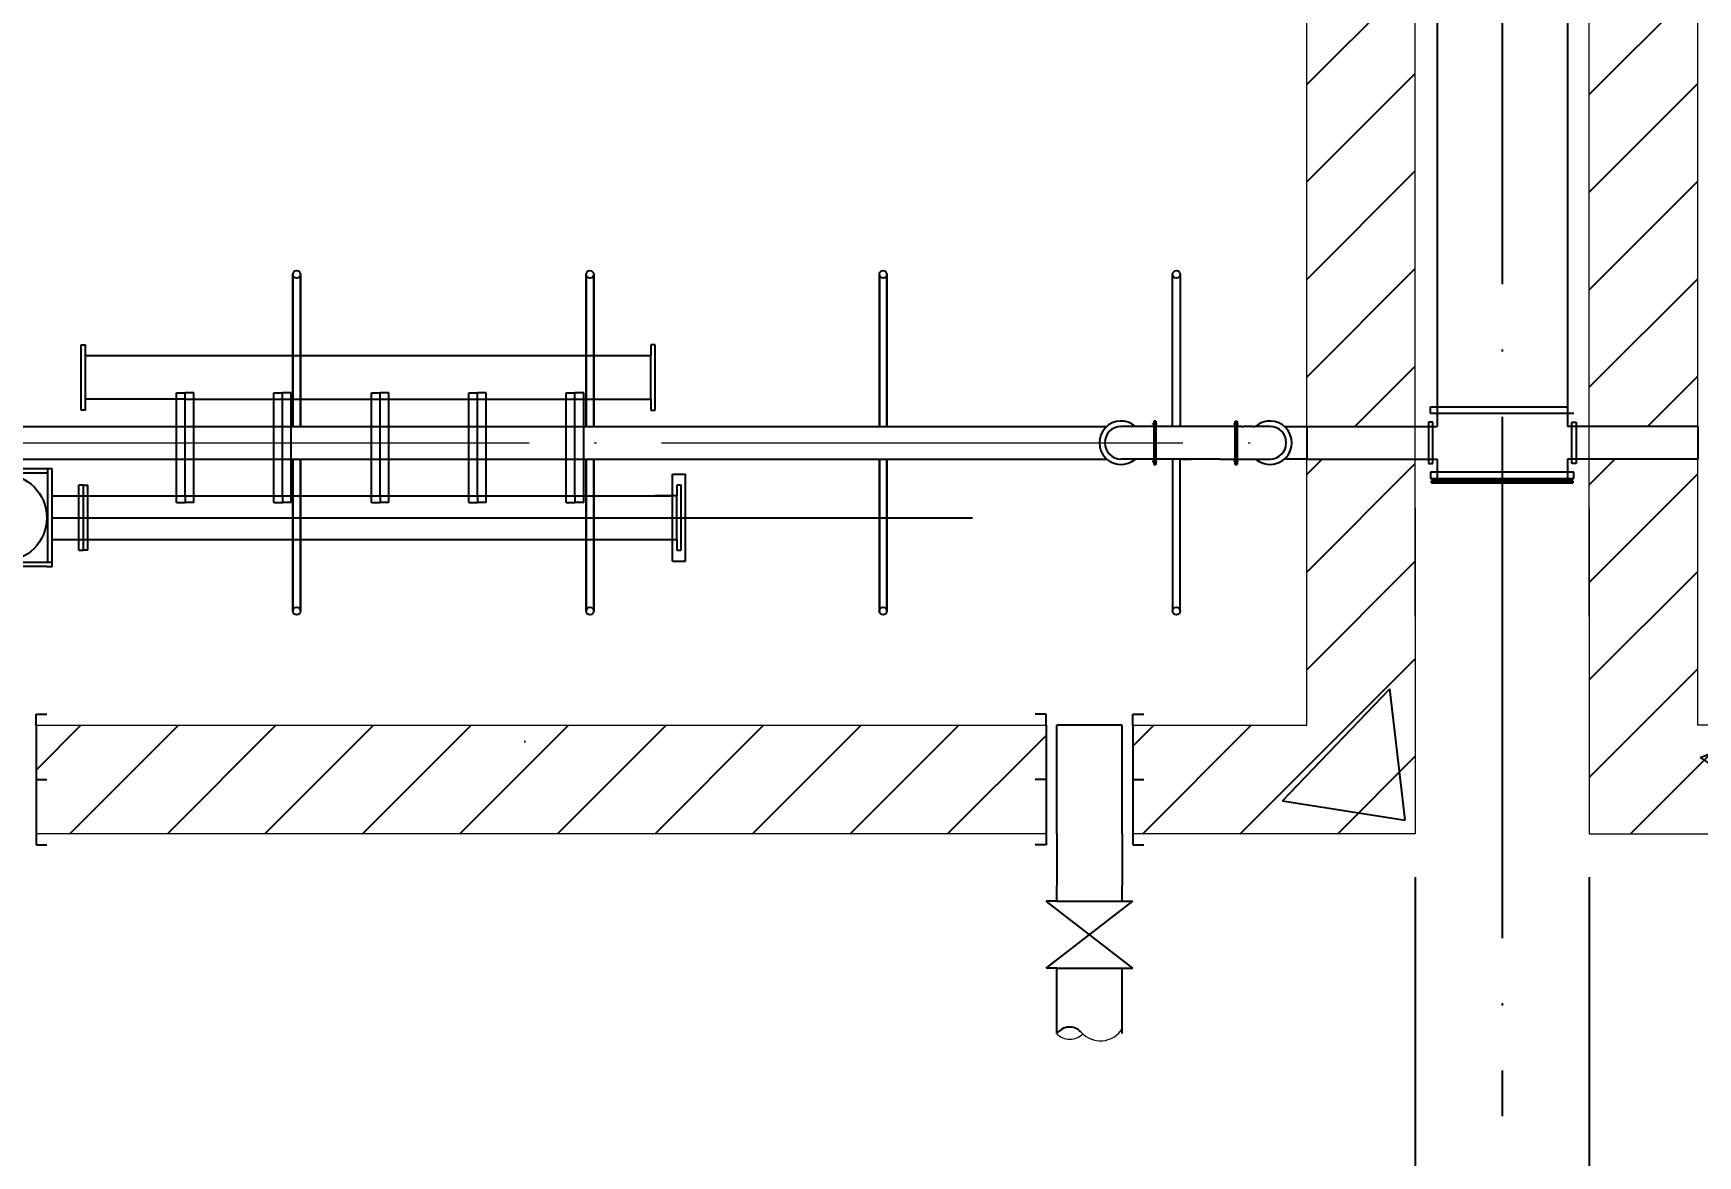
# Model space of a CAD drawing. Header units: millimetres. Extents: x 279 to 2876, y -494 to 1800.
# Drawn here: x 1199.9 to 1276.6, y 142.6 to 194.3 of the extents above; entities that cross this region are included whole.
import ezdxf

# ---------------------------------------------------------------- set-up
doc = ezdxf.new("R2010")
doc.units = ezdxf.units.MM
doc.linetypes.add('ACAD_ISO04W100', pattern=[30, 24, -3, 0, -3])
doc.layers.add('图层1', color=1, linetype='Continuous', lineweight=25, plot=False)
doc.layers.add('图层2', color=5, linetype='Continuous', lineweight=25, plot=False)
doc.layers.add('图层3', color=2, linetype='Continuous')
doc.styles.get("Standard").update_dxf_attribs({"font": 'txt', "bigfont": 'gbcbig.shx'})
doc.dimstyles.new('副本 ISO-25', dxfattribs={"dimtxt": 2.5, "dimasz": 2.5, "dimexe": 2, "dimexo": 2, "dimtad": 1, "dimlfac": 100, "dimtxsty": 'Standard', "dimblk": 'ARCHTICK', "dimcen": 2.5, "dimadec": 0, "dimazin": 0, "dimtfac": 1, "dimtmove": 0, "dimatfit": 3, "dimfxl": 1, "dimarcsym": 0})

# ---------------------------------------------------------------- blocks, each defined once
blk = doc.blocks.new('_ArchTick')
at = {"color": 0, "linetype": 'ByBlock', "const_width": 0.15}
blk.add_lwpolyline([(-0.5, -0.5), (0.5, 0.5)], dxfattribs=at)
blk = doc.blocks.new('*D72')
at = {"layer": '图层3', "color": 0, "lineweight": -2, "transparency": 16777216}
for p, q in [((1263.566, 155.437), (1263.566, 123.796)), ((1271.566, 155.437), (1271.566, 123.796)), ((1263.566, 125.796), (1271.566, 125.796))]:
    blk.add_line(p, q, dxfattribs=at)
at = {"layer": '图层3', "color": 0, "lineweight": -2, "transparency": 16777216, "xscale": 2.5, "yscale": 2.5, "zscale": 2.5, "rotation": 180}
blk.add_blockref('_ArchTick', (1263.566, 125.796), dxfattribs=at)
at = {"layer": '图层3', "color": 0, "lineweight": -2, "transparency": 16777216, "xscale": 2.5, "yscale": 2.5, "zscale": 2.5}
blk.add_blockref('_ArchTick', (1271.566, 125.796), dxfattribs=at)
at = {"layer": '图层3', "color": 0, "transparency": 16777216, "insert": (1267.566, 127.671), "char_height": 2.5, "attachment_point": 5}
blk.add_mtext('800', dxfattribs=at)

msp = doc.modelspace()

# ---------------------------------------------------------------- hatches: boundary and pattern name
at = {"layer": '图层3'}
h = msp.add_hatch(dxfattribs=at)
h.set_pattern_fill('ANSI31', color=256, style=0)
h.set_pattern_definition([(45, (155.4213, -677.7282), (-2.245064, 2.245064), [])])
h.paths.add_polyline_path([(1020.5659, 162.43685), (1020.5659, 157.43685), (1067.0659, 157.43685), (1067.0659, 162.43685)])
h.paths.add_polyline_path([(1070.0659, 162.43685), (1070.0659, 157.43685), (1116.5659, 157.43685), (1116.5659, 162.43685)])
h.paths.add_polyline_path([(1003.5659, 157.43685), (1016.5659, 157.43685), (1016.5659, 162.43685), (1008.5659, 162.43685), (1008.5659, 172.43685), (1008.5659, 174.68685), (1003.5659, 174.68685), (1003.5659, 167.43685), (1003.5659, 162.43685)])
h.paths.add_polyline_path([(1003.5659, 176.18685), (1008.5659, 176.18685), (1008.5659, 202.68685), (1003.5659, 202.68685)])
h.paths.add_polyline_path([(1008.5659, 407.43685), (1008.5659, 412.43685), (1022.26142, 412.43685), (1027.26379, 417.43685), (1003.5659, 417.43685), (1003.5659, 400.18685), (1008.5659, 400.18685), (1008.5659, 402.43685)])
h.paths.add_polyline_path([(1027.26379, 417.43685), (1022.26142, 412.43685), (1033.1433, 412.43685), (1038.14568, 417.43685)])
h.paths.add_polyline_path([(1038.14568, 417.43685), (1033.1433, 412.43685), (1067.0659, 412.43685), (1067.0659, 417.43685)])
h.paths.add_polyline_path([(1003.5659, 372.18685), (1008.5659, 372.18685), (1008.5659, 398.68685), (1003.5659, 398.68685)])
h.paths.add_polyline_path([(1008.5659, 370.68685), (1003.5659, 370.68685), (1003.5659, 344.18685), (1008.5659, 344.18685)])
h.paths.add_polyline_path([(1008.5659, 342.68685), (1003.5659, 342.68685), (1003.5659, 316.18685), (1008.5659, 316.18685)])
h.paths.add_polyline_path([(1008.5659, 314.68685), (1003.5659, 314.68685), (1003.5659, 288.18685), (1008.5659, 288.18685)])
h.paths.add_polyline_path([(1003.5659, 260.18685), (1008.5659, 260.18685), (1008.5659, 286.68685), (1003.5659, 286.68685)])
h.paths.add_polyline_path([(1003.5659, 232.18685), (1008.5659, 232.18685), (1008.5659, 258.68685), (1003.5659, 258.68685)])
h.paths.add_polyline_path([(1008.5659, 230.68685), (1003.5659, 230.68685), (1003.5659, 204.18685), (1008.5659, 204.18685)])
h.paths.add_polyline_path([(1133.5659, 407.43685), (1133.5659, 412.43685), (1133.5659, 417.43685), (1070.0659, 417.43685), (1070.0659, 412.43685), (1128.5659, 412.43685), (1128.5659, 402.43685), (1128.5659, 162.43685), (1120.5659, 162.43685), (1120.5659, 157.43685), (1133.5659, 157.43685)])
h.paths.add_polyline_path([(1138.5659, 412.43685), (1197.0659, 412.43685), (1197.0659, 417.43685), (1133.5659, 417.43685), (1133.5659, 412.43685), (1133.5659, 402.43685), (1133.5659, 157.43685), (1146.5659, 157.43685), (1146.5659, 162.43685), (1138.5659, 162.43685), (1138.5659, 402.43685)])
h.paths.add_polyline_path([(1258.5659, 412.43685), (1258.5659, 407.43685), (1258.5659, 402.43685), (1258.5659, 400.18685), (1263.5659, 400.18685), (1263.5659, 417.43685), (1200.0659, 417.43685), (1200.0659, 412.43685)])
h.paths.add_polyline_path([(1258.5659, 372.18685), (1263.5659, 372.18685), (1263.5659, 398.68685), (1258.5659, 398.68685)])
h.paths.add_polyline_path([(1258.5659, 344.18685), (1263.5659, 344.18685), (1263.5659, 370.68685), (1258.5659, 370.68685)])
h.paths.add_polyline_path([(1258.5659, 316.18685), (1263.5659, 316.18685), (1263.5659, 342.68685), (1258.5659, 342.68685)])
h.paths.add_polyline_path([(1258.5659, 288.18685), (1263.5659, 288.18685), (1263.5659, 314.68685), (1258.5659, 314.68685)])
h.paths.add_polyline_path([(1258.5659, 260.18685), (1263.5659, 260.18685), (1263.5659, 286.68685), (1258.5659, 286.68685)])
h.paths.add_polyline_path([(1263.5659, 258.68685), (1258.5659, 258.68685), (1258.5659, 232.18685), (1263.5659, 232.18685)])
h.paths.add_polyline_path([(1263.5659, 230.68685), (1258.5659, 230.68685), (1258.5659, 204.18685), (1263.5659, 204.18685)])
h.paths.add_polyline_path([(1258.5659, 176.18685), (1263.5659, 176.18685), (1263.5659, 202.68685), (1258.5659, 202.68685)])
h.paths.add_polyline_path([(1258.5659, 162.43685), (1250.5659, 162.43685), (1250.5659, 157.43685), (1263.5659, 157.43685), (1263.5659, 162.43685), (1263.5659, 172.43685), (1263.5659, 174.68685), (1258.5659, 174.68685)])
h.paths.add_polyline_path([(1246.5659, 157.43685), (1246.5659, 162.43685), (1200.0659, 162.43685), (1200.0659, 157.43685)])
h.paths.add_polyline_path([(1150.5659, 162.43685), (1150.5659, 157.43685), (1197.0659, 157.43685), (1197.0659, 162.43685)])
h.paths.add_polyline_path([(1276.56598, 162.43685), (1276.56598, 172.43685), (1276.56598, 174.68685), (1271.56598, 174.68685), (1271.56598, 167.43685), (1271.56598, 162.43685), (1271.56598, 157.43685), (1284.56598, 157.43685), (1284.56598, 162.43685)])
h.paths.add_polyline_path([(1288.56598, 162.43685), (1288.56598, 157.43685), (1335.06598, 157.43685), (1335.06598, 162.43685)])
h.paths.add_polyline_path([(1338.06598, 162.43685), (1338.06598, 157.43685), (1384.56598, 157.43685), (1384.56598, 162.43685)], flags=17)
h.paths.add_polyline_path([(1276.56598, 202.68685), (1271.56598, 202.68685), (1271.56598, 176.18685), (1276.56598, 176.18685)])
h.paths.add_polyline_path([(1271.56598, 204.18685), (1276.56598, 204.18685), (1276.56598, 230.68685), (1271.56598, 230.68685)])
h.paths.add_polyline_path([(1271.56598, 232.18685), (1276.56598, 232.18685), (1276.56598, 258.68685), (1271.56598, 258.68685)])
h.paths.add_polyline_path([(1276.56598, 286.68685), (1271.56598, 286.68685), (1271.56598, 260.18685), (1276.56598, 260.18685)])
h.paths.add_polyline_path([(1276.56598, 314.68685), (1271.56598, 314.68685), (1271.56598, 288.18685), (1276.56598, 288.18685)])
h.paths.add_polyline_path([(1271.56598, 316.18685), (1276.56598, 316.18685), (1276.56598, 342.68685), (1271.56598, 342.68685)])
h.paths.add_polyline_path([(1271.56598, 344.18685), (1276.56598, 344.18685), (1276.56598, 370.68685), (1271.56598, 370.68685)])
h.paths.add_polyline_path([(1276.56598, 398.68685), (1271.56598, 398.68685), (1271.56598, 372.18685), (1276.56598, 372.18685)])
h.paths.add_polyline_path([(1276.56598, 412.43685), (1335.06598, 412.43685), (1335.06598, 417.43685), (1271.56598, 417.43685), (1271.56598, 400.18685), (1276.56598, 400.18685), (1276.56598, 402.43685), (1276.56598, 407.43685)])
h.paths.add_polyline_path([(1338.06598, 417.43685), (1338.06598, 412.43685), (1396.56598, 412.43685), (1396.56598, 402.43685), (1396.56598, 162.43685), (1388.56598, 162.43685), (1388.56598, 157.43685), (1401.56598, 157.43685), (1401.56598, 407.43685), (1401.56598, 412.43685), (1401.56598, 417.43685)])
h = msp.add_hatch(dxfattribs=at)
h.set_pattern_fill('AR-CONC', color=256, scale=0.25, style=0)
h.set_pattern_definition([(50, (155.42, -677.73), (45.5462, -3.9848), [4.7625, -52.3875]), (355, (155.42, -677.73), (-8.8107, 47.7642), [3.81, -41.91]), (100.451, (159.217, -678.06), (36.7356, 43.7792), [4.0475, -44.5225]), (46.1842, (155.42, -665.03), (67.7698, -10.5106), [7.1437, -78.5812]), (96.6356, (161.07, -665.904), (59.351, 61.8564), [6.0713, -66.7837]), (351.184, (155.42, -665.03), (59.3512, 61.8563), [5.715, -62.865]), (21, (161.77, -668.203), (37.9037, -25.5664), [4.7625, -52.3875]), (326, (161.77, -668.203), (15.4505, 46.047), [3.81, -41.91]), (71.4514, (164.93, -670.334), (53.3541, 20.4807), [4.0475, -44.5225]), (37.5, (155.421, -677.728), (0.77215, 21.13876), [0, -41.402, 0, -42.545, 0, -42.06875]), (7.5, (155.421, -677.728), (16.70492, 25.04514), [0, -24.257, 0, -40.4495, 0, -16.03375]), (327.5, (141.26, -677.728), (33.89765, -1.43219), [0, -15.875, 0, -49.53, 0, -65.7225]), (317.5, (134.91, -677.728), (37.0323, 6.3566), [0, -20.6375, 0, -32.893, 0, -46.6725])])
h.paths.add_polyline_path([(1008.5659, 398.68685), (1003.5659, 398.68685), (1003.5659, 372.18685), (1008.5659, 372.18685)])
h.paths.add_polyline_path([(1008.5659, 412.43685), (1022.26142, 412.43685), (1027.26379, 417.43685), (1003.5659, 417.43685), (1003.5659, 400.18685), (1008.5659, 400.18685), (1008.5659, 402.43685), (1008.5659, 407.43685)])
h.paths.add_polyline_path([(1067.0659, 417.43685), (1038.14568, 417.43685), (1033.1433, 412.43685), (1067.0659, 412.43685)])
h.paths.add_polyline_path([(1038.14568, 417.43685), (1027.26379, 417.43685), (1022.26142, 412.43685), (1033.1433, 412.43685)])
h.paths.add_polyline_path([(1133.5659, 417.43685), (1070.0659, 417.43685), (1070.0659, 412.43685), (1128.5659, 412.43685), (1128.5659, 402.43685), (1128.5659, 162.43685), (1120.5659, 162.43685), (1120.5659, 157.43685), (1133.5659, 157.43685), (1133.5659, 407.43685), (1133.5659, 412.43685)])
h.paths.add_polyline_path([(1116.5659, 162.43685), (1070.0659, 162.43685), (1070.0659, 157.43685), (1116.5659, 157.43685)])
h.paths.add_polyline_path([(1067.0659, 162.43685), (1020.5659, 162.43685), (1020.5659, 157.43685), (1067.0659, 157.43685)])
h.paths.add_polyline_path([(1008.5659, 172.43685), (1008.5659, 174.68685), (1003.5659, 174.68685), (1003.5659, 167.43685), (1003.5659, 162.43685), (1003.5659, 157.43685), (1016.5659, 157.43685), (1016.5659, 162.43685), (1008.5659, 162.43685)])
h.paths.add_polyline_path([(1008.5659, 202.68685), (1003.5659, 202.68685), (1003.5659, 176.18685), (1008.5659, 176.18685)])
h.paths.add_polyline_path([(1008.5659, 230.68685), (1003.5659, 230.68685), (1003.5659, 204.18685), (1008.5659, 204.18685)])
h.paths.add_polyline_path([(1008.5659, 258.68685), (1003.5659, 258.68685), (1003.5659, 232.18685), (1008.5659, 232.18685)])
h.paths.add_polyline_path([(1008.5659, 286.68685), (1003.5659, 286.68685), (1003.5659, 260.18685), (1008.5659, 260.18685)])
h.paths.add_polyline_path([(1008.5659, 314.68685), (1003.5659, 314.68685), (1003.5659, 288.18685), (1008.5659, 288.18685)])
h.paths.add_polyline_path([(1008.5659, 342.68685), (1003.5659, 342.68685), (1003.5659, 316.18685), (1008.5659, 316.18685)])
h.paths.add_polyline_path([(1008.5659, 370.68685), (1003.5659, 370.68685), (1003.5659, 344.18685), (1008.5659, 344.18685)])
h.paths.add_polyline_path([(1138.5659, 402.43685), (1138.5659, 412.43685), (1197.0659, 412.43685), (1197.0659, 417.43685), (1133.5659, 417.43685), (1133.5659, 412.43685), (1133.5659, 402.43685), (1133.5659, 157.43685), (1146.5659, 157.43685), (1146.5659, 162.43685), (1138.5659, 162.43685)])
h.paths.add_polyline_path([(1263.5659, 417.43685), (1200.0659, 417.43685), (1200.0659, 412.43685), (1258.5659, 412.43685), (1258.5659, 407.43685), (1258.5659, 402.43685), (1258.5659, 400.18685), (1263.5659, 400.18685)])
h.paths.add_polyline_path([(1263.5659, 398.68685), (1258.5659, 398.68685), (1258.5659, 372.18685), (1263.5659, 372.18685)])
h.paths.add_polyline_path([(1263.5659, 370.68685), (1258.5659, 370.68685), (1258.5659, 344.18685), (1263.5659, 344.18685)])
h.paths.add_polyline_path([(1263.5659, 342.68685), (1258.5659, 342.68685), (1258.5659, 316.18685), (1263.5659, 316.18685)])
h.paths.add_polyline_path([(1276.56598, 342.68685), (1271.56598, 342.68685), (1271.56598, 316.18685), (1276.56598, 316.18685)])
h.paths.add_polyline_path([(1276.56598, 370.68685), (1271.56598, 370.68685), (1271.56598, 344.18685), (1276.56598, 344.18685)])
h.paths.add_polyline_path([(1276.56598, 398.68685), (1271.56598, 398.68685), (1271.56598, 372.18685), (1276.56598, 372.18685)])
h.paths.add_polyline_path([(1276.56598, 412.43685), (1335.06598, 412.43685), (1335.06598, 417.43685), (1271.56598, 417.43685), (1271.56598, 400.18685), (1276.56598, 400.18685), (1276.56598, 402.43685), (1276.56598, 407.43685)])
h.paths.add_polyline_path([(1263.5659, 314.68685), (1258.5659, 314.68685), (1258.5659, 288.18685), (1263.5659, 288.18685)])
h.paths.add_polyline_path([(1276.56598, 314.68685), (1271.56598, 314.68685), (1271.56598, 288.18685), (1276.56598, 288.18685)])
h.paths.add_polyline_path([(1276.56598, 286.68685), (1271.56598, 286.68685), (1271.56598, 260.18685), (1276.56598, 260.18685)])
h.paths.add_polyline_path([(1263.5659, 286.68685), (1258.5659, 286.68685), (1258.5659, 260.18685), (1263.5659, 260.18685)])
h.paths.add_polyline_path([(1263.5659, 258.68685), (1258.5659, 258.68685), (1258.5659, 232.18685), (1263.5659, 232.18685)])
h.paths.add_polyline_path([(1276.56598, 258.68685), (1271.56598, 258.68685), (1271.56598, 232.18685), (1276.56598, 232.18685)])
h.paths.add_polyline_path([(1276.56598, 230.68685), (1271.56598, 230.68685), (1271.56598, 204.18685), (1276.56598, 204.18685)])
h.paths.add_polyline_path([(1263.5659, 230.68685), (1258.5659, 230.68685), (1258.5659, 204.18685), (1263.5659, 204.18685)])
h.paths.add_polyline_path([(1263.5659, 202.68685), (1258.5659, 202.68685), (1258.5659, 176.18685), (1263.5659, 176.18685)])
h.paths.add_polyline_path([(1276.56598, 202.68685), (1271.56598, 202.68685), (1271.56598, 176.18685), (1276.56598, 176.18685)])
h.paths.add_polyline_path([(1246.5659, 162.43685), (1200.0659, 162.43685), (1200.0659, 157.43685), (1246.5659, 157.43685)])
h.paths.add_polyline_path([(1263.5659, 162.43685), (1263.5659, 172.43685), (1263.5659, 174.68685), (1258.5659, 174.68685), (1258.5659, 162.43685), (1250.5659, 162.43685), (1250.5659, 157.43685), (1263.5659, 157.43685)])
h.paths.add_polyline_path([(1284.56598, 162.43685), (1276.56598, 162.43685), (1276.56598, 172.43685), (1276.56598, 174.68685), (1271.56598, 174.68685), (1271.56598, 167.43685), (1271.56598, 162.43685), (1271.56598, 157.43685), (1284.56598, 157.43685)])
h.paths.add_polyline_path([(1335.06598, 162.43685), (1288.56598, 162.43685), (1288.56598, 157.43685), (1335.06598, 157.43685)])
h.paths.add_polyline_path([(1197.0659, 162.43685), (1150.5659, 162.43685), (1150.5659, 157.43685), (1197.0659, 157.43685)])
h.paths.add_polyline_path([(1384.56598, 162.43685), (1338.06598, 162.43685), (1338.06598, 157.43685), (1384.56598, 157.43685)])
h.paths.add_polyline_path([(1401.56598, 407.43685), (1401.56598, 412.43685), (1401.56598, 417.43685), (1338.06598, 417.43685), (1338.06598, 412.43685), (1396.56598, 412.43685), (1396.56598, 402.43685), (1396.56598, 162.43685), (1388.56598, 162.43685), (1388.56598, 157.43685), (1401.56598, 157.43685)])

# ---------------------------------------------------------------- linework, layer by layer
at = {"lineweight": 0}
for p, q in [((1263.5659, 167.43685), (1263.5659, 417.43685)), ((1263.5659, 167.43685), (1263.5659, 417.43685)), ((1271.56598, 167.43685), (1271.56598, 417.43685)), ((1271.56598, 167.43685), (1271.56598, 417.43685)), ((1258.5659, 162.43685), (1258.5659, 402.43685)), ((1276.56598, 162.43685), (1276.56598, 402.43685)), ((1258.5659, 187.43685), (1258.5659, 190.93685)), ((1276.56598, 187.43685), (1276.56598, 190.93685)), ((1258.5659, 162.43685), (1258.5659, 172.43685)), ((1263.5659, 172.43685), (1263.5659, 162.43685)), ((1263.5659, 172.43685), (1263.5659, 162.43685)), ((1271.56598, 172.43685), (1271.56598, 162.43685)), ((1271.56598, 172.43685), (1271.56598, 162.43685)), ((1276.56598, 162.43685), (1276.56598, 172.43685)), ((1200.0659, 162.43685), (1246.5659, 162.43685)), ((1200.0659, 162.43685), (1246.5659, 162.43685)), ((1200.0659, 162.43685), (1246.5659, 162.43685)), ((1200.0659, 162.43685), (1246.5659, 162.43685)), ((1250.5659, 162.43685), (1258.5659, 162.43685)), ((1250.5659, 162.43685), (1258.5659, 162.43685)), ((1250.5659, 162.43685), (1258.5659, 162.43685)), ((1250.5659, 162.43685), (1258.5659, 162.43685)), ((1263.5659, 162.43685), (1263.5659, 157.43685)), ((1263.5659, 162.43685), (1263.5659, 157.43685)), ((1271.56598, 162.43685), (1271.56598, 157.43685)), ((1271.56598, 162.43685), (1271.56598, 157.43685)), ((1284.56598, 162.43685), (1276.56598, 162.43685)), ((1246.5659, 157.43685), (1200.0659, 157.43685)), ((1246.5659, 157.43685), (1200.0659, 157.43685)), ((1246.5659, 157.43685), (1200.0659, 157.43685)), ((1246.5659, 157.43685), (1200.0659, 157.43685)), ((1263.5659, 157.43685), (1250.5659, 157.43685)), ((1263.5659, 157.43685), (1250.5659, 157.43685)), ((1263.5659, 157.43685), (1250.5659, 157.43685)), ((1263.5659, 157.43685), (1250.5659, 157.43685)), ((1271.56598, 157.43685), (1284.56598, 157.43685))]:
    msp.add_line(p, q, dxfattribs=at)
at = {"linetype": 'ACAD_ISO04W100'}
msp.add_line((1267.56594, 417.43685), (1267.56594, 144.43685), dxfattribs=at)
msp.add_line((1267.56594, 417.43685), (1267.56594, 144.43685), dxfattribs=at)
for p, q in [((1202.1449, 179.63742), (1202.1449, 179.93742)), ((1202.1449, 179.93742), (1202.3449, 179.93742)), ((1202.1449, 179.43742), (1202.1449, 179.63742)), ((1202.1449, 177.43742), (1202.1449, 179.43742)), ((1202.3449, 176.93742), (1202.3449, 179.93742)), ((1228.3659, 179.43742), (1202.3449, 179.43742)), ((1228.5659, 179.93742), (1228.3659, 179.93742)), ((1228.3659, 179.93742), (1228.3659, 179.43742)), ((1228.3659, 177.43742), (1228.3659, 179.43742)), ((1228.5659, 179.43742), (1228.5659, 179.93742)), ((1228.5659, 176.93742), (1228.5659, 179.43742)), ((1202.1449, 176.93742), (1202.1449, 177.43742)), ((1204.16509, 177.43742), (1202.3449, 177.43742)), ((1206.93174, 177.43742), (1204.16509, 177.43742)), ((1206.53174, 172.68742), (1206.53174, 177.73742)), ((1206.53174, 177.73742), (1206.93174, 177.73742)), ((1206.93174, 172.98742), (1206.93174, 177.73742)), ((1207.33174, 177.73742), (1206.93174, 177.73742)), ((1206.93174, 172.98742), (1206.93174, 177.73742)), ((1206.93174, 177.43742), (1228.3659, 177.43742)), ((1207.33174, 172.68742), (1207.33174, 177.73742)), ((1211.01857, 172.68742), (1211.01857, 177.73742)), ((1211.01857, 177.73742), (1211.41857, 177.73742)), ((1211.41857, 172.98742), (1211.41857, 177.73742)), ((1211.41857, 172.98742), (1211.41857, 177.73742)), ((1211.81857, 177.73742), (1211.41857, 177.73742)), ((1211.41857, 172.98742), (1211.41857, 177.73742)), ((1211.81857, 172.68742), (1211.81857, 177.73742)), ((1215.5054, 172.68742), (1215.5054, 177.73742)), ((1215.5054, 177.73742), (1215.9054, 177.73742)), ((1215.9054, 172.98742), (1215.9054, 177.73742)), ((1215.9054, 172.98742), (1215.9054, 177.73742)), ((1216.3054, 177.73742), (1215.9054, 177.73742)), ((1215.9054, 172.98742), (1215.9054, 177.73742)), ((1216.3054, 172.68742), (1216.3054, 177.73742)), ((1219.99223, 172.68742), (1219.99223, 177.73742)), ((1219.99223, 177.73742), (1220.39223, 177.73742)), ((1220.39223, 172.98742), (1220.39223, 177.73742)), ((1220.39223, 172.98742), (1220.39223, 177.73742)), ((1220.79223, 177.73742), (1220.39223, 177.73742)), ((1220.39223, 172.98742), (1220.39223, 177.73742)), ((1220.79223, 172.68742), (1220.79223, 177.73742)), ((1224.47907, 172.68742), (1224.47907, 177.73742)), ((1224.47907, 177.73742), (1224.87907, 177.73742)), ((1224.87907, 172.98742), (1224.87907, 177.73742)), ((1225.27907, 177.73742), (1224.87907, 177.73742)), ((1224.87907, 172.98742), (1224.87907, 177.73742)), ((1224.87907, 172.98742), (1224.87907, 177.67817)), ((1225.27907, 172.68742), (1225.27907, 177.73742)), ((1228.3659, 177.43742), (1228.3659, 176.93742)), ((1202.3449, 176.93742), (1202.1449, 176.93742)), ((1228.3659, 176.93742), (1228.5659, 176.93742)), ((1200.8159, 174.23742), (1198.5659, 174.23742)), ((1200.6159, 174.03742), (1198.5659, 174.03742)), ((1200.6159, 169.93742), (1200.6159, 174.23742)), ((1200.8159, 169.73742), (1200.8159, 174.23742)), ((1229.3659, 173.95045), (1229.3659, 173.98742)), ((1229.3659, 173.98742), (1229.6659, 173.98742)), ((1229.3659, 170.22563), (1229.3659, 173.95045)), ((1229.6659, 173.98742), (1229.9659, 173.98742)), ((1229.9659, 173.95045), (1229.9659, 173.98742)), ((1229.9659, 170.22563), (1229.9659, 173.95045)), ((1202.0449, 170.48742), (1202.0449, 173.48742)), ((1202.2449, 173.48742), (1202.0449, 173.48742)), ((1202.2449, 173.18742), (1202.2449, 173.48742)), ((1202.2449, 173.48742), (1202.4449, 173.48742)), ((1202.2449, 172.98742), (1202.2449, 173.18742)), ((1202.4449, 170.48742), (1202.4449, 173.48742)), ((1229.7659, 173.48742), (1229.5659, 173.48742)), ((1229.5659, 173.48742), (1229.5659, 172.98742)), ((1229.7659, 172.98742), (1229.7659, 173.48742)), ((1200.8159, 172.98742), (1221.77106, 172.98742)), ((1202.2449, 170.98742), (1202.2449, 172.98742)), ((1202.4449, 172.98742), (1229.3659, 172.98742)), ((1206.53174, 172.68742), (1206.93174, 172.68742)), ((1206.93174, 172.98742), (1206.93174, 172.68742)), ((1206.93174, 172.98742), (1206.93174, 172.68742)), ((1207.33174, 172.68742), (1206.93174, 172.68742)), ((1211.01857, 172.68742), (1211.41857, 172.68742)), ((1211.41857, 172.98742), (1211.41857, 172.68742)), ((1211.41857, 172.98742), (1211.41857, 172.68742)), ((1211.81857, 172.68742), (1211.41857, 172.68742)), ((1215.5054, 172.68742), (1215.9054, 172.68742)), ((1215.9054, 172.98742), (1215.9054, 172.68742)), ((1215.9054, 172.98742), (1215.9054, 172.68742)), ((1216.3054, 172.68742), (1215.9054, 172.68742)), ((1219.99223, 172.68742), (1220.39223, 172.68742)), ((1220.39223, 172.98742), (1220.39223, 172.68742)), ((1220.39223, 172.98742), (1220.39223, 172.68742)), ((1220.79223, 172.68742), (1220.39223, 172.68742)), ((1221.77106, 172.98742), (1228.5659, 172.98742)), ((1224.47907, 172.68742), (1224.87907, 172.68742)), ((1224.87907, 172.98742), (1224.87907, 172.68742)), ((1224.87907, 172.98742), (1224.87907, 172.68742)), ((1225.27907, 172.68742), (1224.87907, 172.68742)), ((1229.5659, 172.98742), (1228.5659, 172.98742)), ((1229.5659, 170.98742), (1229.5659, 172.98742)), ((1229.7659, 170.48742), (1229.7659, 172.98742)), ((1200.8159, 171.98742), (1243.1761, 171.98742)), ((1202.2449, 171.98742), (1202.4449, 171.98742)), ((1200.8159, 170.98742), (1222.84291, 170.98742)), ((1202.2449, 170.48742), (1202.2449, 170.98742)), ((1222.84291, 170.98742), (1228.5659, 170.98742)), ((1228.5659, 170.98742), (1229.5659, 170.98742)), ((1229.5659, 170.98742), (1229.5659, 170.48742)), ((1202.0449, 170.48742), (1202.2449, 170.48742)), ((1202.4449, 170.48742), (1202.2449, 170.48742)), ((1229.3659, 169.98742), (1229.3659, 170.22563)), ((1229.5659, 170.48742), (1229.7659, 170.48742)), ((1229.9659, 169.98742), (1229.9659, 170.22563)), ((1198.5659, 169.93742), (1200.8159, 169.93742)), ((1200.5659, 169.73742), (1198.5659, 169.73742)), ((1200.5659, 169.73742), (1200.8159, 169.73742)), ((1229.3659, 169.98742), (1229.8159, 169.98742)), ((1229.6659, 169.98742), (1229.9659, 169.98742)), ((1200.0659, 162.43685), (1200.0659, 162.93685)), ((1200.0659, 162.93685), (1200.5659, 162.93685)), ((1246.5659, 162.93685), (1246.0659, 162.93685)), ((1246.5659, 162.93685), (1246.0659, 162.93685)), ((1246.5659, 162.93685), (1246.0659, 162.93685)), ((1246.5659, 162.93685), (1246.0659, 162.93685)), ((1246.5659, 162.43685), (1246.5659, 162.93685)), ((1246.5659, 162.43685), (1246.5659, 162.93685)), ((1246.5659, 162.43685), (1246.5659, 162.93685)), ((1246.5659, 162.43685), (1246.5659, 162.93685)), ((1250.5659, 162.43685), (1250.5659, 162.93685)), ((1250.5659, 162.93685), (1251.0659, 162.93685)), ((1250.5659, 162.43685), (1250.5659, 162.93685)), ((1250.5659, 162.93685), (1251.0659, 162.93685)), ((1250.5659, 162.43685), (1250.5659, 162.93685)), ((1250.5659, 162.93685), (1251.0659, 162.93685)), ((1250.5659, 162.43685), (1250.5659, 162.93685)), ((1250.5659, 162.93685), (1251.0659, 162.93685)), ((1200.0659, 162.43685), (1200.0659, 157.43685)), ((1246.5659, 162.43685), (1246.5659, 157.43685)), ((1246.5659, 162.43685), (1246.5659, 157.43685)), ((1246.5659, 162.43685), (1246.5659, 157.43685)), ((1246.5659, 162.43685), (1246.5659, 157.43685)), ((1250.5659, 162.43685), (1250.5659, 157.43685)), ((1250.5659, 162.43685), (1250.5659, 157.43685)), ((1250.5659, 162.43685), (1250.5659, 157.43685)), ((1250.5659, 162.43685), (1250.5659, 157.43685)), ((1200.0659, 159.93685), (1200.5659, 159.93685)), ((1246.5659, 159.93685), (1246.0659, 159.93685)), ((1250.5659, 159.93685), (1251.0659, 159.93685)), ((1200.0659, 157.43685), (1200.0659, 156.93685)), ((1246.5659, 157.43685), (1246.5659, 156.93685)), ((1246.5659, 157.43685), (1246.5659, 156.93685)), ((1246.5659, 157.43685), (1246.5659, 156.93685)), ((1246.5659, 157.43685), (1246.5659, 156.93685)), ((1247.0659, 157.43685), (1247.0659, 155.04435)), ((1247.0659, 157.43685), (1247.0659, 155.04435)), ((1247.0659, 157.43685), (1247.0659, 155.04435)), ((1247.0659, 157.43685), (1247.0659, 155.04435)), ((1247.0659, 157.43685), (1247.0659, 155.04435)), ((1247.0659, 157.43685), (1247.0659, 155.04435)), ((1247.0659, 157.43685), (1247.0659, 155.04435)), ((1247.0659, 157.43685), (1247.0659, 155.04435)), ((1247.0659, 157.43685), (1247.0659, 155.04435)), ((1247.0659, 157.43685), (1247.0659, 155.04435)), ((1247.0659, 157.43685), (1247.0659, 155.04435)), ((1247.0659, 157.43685), (1247.0659, 155.04435)), ((1247.0659, 157.43685), (1247.0659, 155.04435)), ((1247.0659, 157.43685), (1247.0659, 155.04435)), ((1247.0659, 157.43685), (1247.0659, 155.04435)), ((1247.0659, 157.43685), (1247.0659, 155.04435)), ((1250.0659, 157.43685), (1250.0659, 155.04435)), ((1250.0659, 157.43685), (1250.0659, 155.04435)), ((1250.0659, 157.43685), (1250.0659, 155.04435)), ((1250.0659, 157.43685), (1250.0659, 155.04435)), ((1250.0659, 157.43685), (1250.0659, 155.04435)), ((1250.0659, 157.43685), (1250.0659, 155.04435)), ((1250.0659, 157.43685), (1250.0659, 155.04435)), ((1250.0659, 157.43685), (1250.0659, 155.04435)), ((1250.0659, 157.43685), (1250.0659, 155.04435)), ((1250.0659, 157.43685), (1250.0659, 155.04435)), ((1250.0659, 157.43685), (1250.0659, 155.04435)), ((1250.0659, 157.43685), (1250.0659, 155.04435)), ((1250.0659, 157.43685), (1250.0659, 155.04435)), ((1250.0659, 157.43685), (1250.0659, 155.04435)), ((1250.0659, 157.43685), (1250.0659, 155.04435)), ((1250.0659, 157.43685), (1250.0659, 155.04435)), ((1250.5659, 157.43685), (1250.5659, 156.93685)), ((1250.5659, 157.43685), (1250.5659, 156.93685)), ((1250.5659, 157.43685), (1250.5659, 156.93685)), ((1250.5659, 157.43685), (1250.5659, 156.93685)), ((1200.0659, 156.93685), (1200.5659, 156.93685)), ((1246.5659, 156.93685), (1246.0659, 156.93685)), ((1246.5659, 156.93685), (1246.0659, 156.93685)), ((1246.5659, 156.93685), (1246.0659, 156.93685)), ((1246.5659, 156.93685), (1246.0659, 156.93685)), ((1250.5659, 156.93685), (1251.0659, 156.93685)), ((1250.5659, 156.93685), (1251.0659, 156.93685)), ((1250.5659, 156.93685), (1251.0659, 156.93685)), ((1250.5659, 156.93685), (1251.0659, 156.93685)), ((1247.0659, 154.34185), (1247.0659, 155.04435)), ((1247.0659, 154.34185), (1247.0659, 155.04435)), ((1247.0659, 154.34185), (1247.0659, 155.04435)), ((1247.0659, 154.34185), (1247.0659, 155.04435)), ((1247.0659, 154.34185), (1247.0659, 155.04435)), ((1247.0659, 154.34185), (1247.0659, 155.04435)), ((1247.0659, 154.34185), (1247.0659, 155.04435)), ((1247.0659, 154.34185), (1247.0659, 155.04435)), ((1247.0659, 154.34185), (1247.0659, 155.04435)), ((1247.0659, 154.34185), (1247.0659, 155.04435)), ((1247.0659, 154.34185), (1247.0659, 155.04435)), ((1247.0659, 154.34185), (1247.0659, 155.04435)), ((1247.0659, 154.34185), (1247.0659, 155.04435)), ((1247.0659, 154.34185), (1247.0659, 155.04435)), ((1247.0659, 154.34185), (1247.0659, 155.04435)), ((1247.0659, 154.34185), (1247.0659, 155.04435)), ((1250.0659, 154.34185), (1250.0659, 155.04435)), ((1250.0659, 154.34185), (1250.0659, 155.04435)), ((1250.0659, 154.34185), (1250.0659, 155.04435)), ((1250.0659, 154.34185), (1250.0659, 155.04435)), ((1250.0659, 154.34185), (1250.0659, 155.04435)), ((1250.0659, 154.34185), (1250.0659, 155.04435)), ((1250.0659, 154.34185), (1250.0659, 155.04435)), ((1250.0659, 154.34185), (1250.0659, 155.04435)), ((1250.0659, 154.34185), (1250.0659, 155.04435)), ((1250.0659, 154.34185), (1250.0659, 155.04435)), ((1250.0659, 154.34185), (1250.0659, 155.04435)), ((1250.0659, 154.34185), (1250.0659, 155.04435)), ((1250.0659, 154.34185), (1250.0659, 155.04435)), ((1250.0659, 154.34185), (1250.0659, 155.04435)), ((1250.0659, 154.34185), (1250.0659, 155.04435)), ((1250.0659, 154.34185), (1250.0659, 155.04435)), ((1247.0659, 154.34185), (1246.5659, 154.34185)), ((1246.5659, 151.24685), (1250.5659, 154.34185)), ((1250.5659, 151.24685), (1246.5659, 154.34185)), ((1247.0659, 154.34185), (1246.5659, 154.34185)), ((1246.5659, 151.24685), (1250.5659, 154.34185)), ((1250.5659, 151.24685), (1246.5659, 154.34185)), ((1247.0659, 154.34185), (1246.5659, 154.34185)), ((1246.5659, 151.24685), (1250.5659, 154.34185)), ((1250.5659, 151.24685), (1246.5659, 154.34185)), ((1247.0659, 154.34185), (1246.5659, 154.34185)), ((1246.5659, 151.24685), (1250.5659, 154.34185)), ((1250.5659, 151.24685), (1246.5659, 154.34185)), ((1247.0659, 154.34185), (1250.0659, 154.34185)), ((1247.0659, 154.34185), (1250.0659, 154.34185)), ((1247.0659, 154.34185), (1250.0659, 154.34185)), ((1247.0659, 154.34185), (1250.0659, 154.34185)), ((1250.0659, 154.34185), (1250.5659, 154.34185)), ((1250.0659, 154.34185), (1250.5659, 154.34185)), ((1250.0659, 154.34185), (1250.5659, 154.34185)), ((1250.0659, 154.34185), (1250.5659, 154.34185)), ((1247.0659, 151.24685), (1246.5659, 151.24685)), ((1247.0659, 151.24685), (1246.5659, 151.24685)), ((1247.0659, 151.24685), (1246.5659, 151.24685)), ((1247.0659, 151.24685), (1246.5659, 151.24685)), ((1247.0659, 148.24685), (1247.0659, 151.24685)), ((1247.0659, 151.24685), (1250.0659, 151.24685)), ((1247.0659, 148.24685), (1247.0659, 151.24685)), ((1247.0659, 151.24685), (1250.0659, 151.24685)), ((1247.0659, 148.24685), (1247.0659, 151.24685)), ((1247.0659, 151.24685), (1250.0659, 151.24685)), ((1247.0659, 148.24685), (1247.0659, 151.24685)), ((1247.0659, 151.24685), (1250.0659, 151.24685)), ((1250.0659, 148.24685), (1250.0659, 151.24685)), ((1250.0659, 151.24685), (1250.5659, 151.24685)), ((1250.0659, 148.24685), (1250.0659, 151.24685)), ((1250.0659, 151.24685), (1250.5659, 151.24685)), ((1250.0659, 148.24685), (1250.0659, 151.24685)), ((1250.0659, 151.24685), (1250.5659, 151.24685)), ((1250.0659, 148.24685), (1250.0659, 151.24685)), ((1250.0659, 151.24685), (1250.5659, 151.24685))]:
    msp.add_line(p, q)
at = {"linetype": 'ACAD_ISO04W100', "lineweight": 0}
msp.add_line((1138.5659, 175.43685), (1258.5659, 175.43685), dxfattribs=at)
at = {"color": 0}
msp.add_line((1250.0659, 157.43685), (1250.0659, 162.43685), dxfattribs=at)
msp.add_line((1250.0659, 157.43685), (1250.0659, 162.43685), dxfattribs=at)
msp.add_line((1250.0659, 157.43685), (1250.0659, 162.43685), dxfattribs=at)
msp.add_line((1250.0659, 157.43685), (1250.0659, 162.43685), dxfattribs=at)
msp.add_circle((1198.5659, 171.98742), 2)
at = {"lineweight": 0}
for centre, radius, start, end in [((1247.6603, 148.80046), 0.82192, 223.6811816, 316.1726464), ((1249.06962, 149.09813), 1.19074, 220.9089818, 327.6488121)]:
    msp.add_arc(centre, radius, start, end, dxfattribs=at)
for p in [(1206.93174, 172.98742), (1211.41857, 172.98742), (1215.9054, 172.98742), (1220.39223, 172.98742), (1224.87907, 172.98742)]:
    msp.add_point(p)
at = {"layer": '图层1'}
for p, q in [((1251.47556, 176.28685), (1251.47556, 176.30685)), ((1251.47556, 176.30685), (1251.50056, 176.30685)), ((1251.50056, 176.28685), (1251.47556, 176.28685)), ((1251.50056, 176.30685), (1251.50056, 176.32685)), ((1251.50056, 176.32685), (1251.51056, 176.32685)), ((1251.50056, 176.30685), (1251.50056, 176.28685)), ((1251.50056, 176.28685), (1251.50056, 176.26685)), ((1251.50056, 176.26685), (1251.51056, 176.26685)), ((1251.51056, 176.32685), (1251.51056, 176.30685)), ((1251.51056, 176.30685), (1251.52556, 176.30685)), ((1251.51056, 176.28685), (1251.51056, 176.30685)), ((1251.52556, 176.28685), (1251.51056, 176.28685)), ((1251.51056, 176.26685), (1251.51056, 176.28685)), ((1251.62556, 176.43685), (1251.52556, 176.43685)), ((1251.52556, 176.43685), (1251.52556, 174.72814)), ((1251.52556, 176.43685), (1251.52556, 174.43545)), ((1251.52556, 176.43685), (1251.62556, 176.43685)), ((1251.52556, 176.28685), (1251.52556, 176.18685)), ((1251.62556, 176.28685), (1251.62556, 176.43685)), ((1251.62556, 176.43685), (1251.62556, 174.43545)), ((1251.62556, 176.30685), (1251.64556, 176.30685)), ((1251.62556, 176.18685), (1251.62556, 176.28685)), ((1251.64556, 176.28685), (1251.62556, 176.28685)), ((1251.64556, 176.30685), (1251.64556, 176.28685)), ((1255.22101, 176.28685), (1255.22101, 176.30685)), ((1255.22101, 176.30685), (1255.24601, 176.30685)), ((1255.24601, 176.28685), (1255.22101, 176.28685)), ((1255.24601, 176.30685), (1255.24601, 176.32685)), ((1255.24601, 176.32685), (1255.25601, 176.32685)), ((1255.24601, 176.30685), (1255.24601, 176.28685)), ((1255.24601, 176.28685), (1255.24601, 176.26685)), ((1255.24601, 176.26685), (1255.25601, 176.26685)), ((1255.25601, 176.32685), (1255.25601, 176.30685)), ((1255.25601, 176.30685), (1255.27101, 176.30685)), ((1255.25601, 176.28685), (1255.25601, 176.30685)), ((1255.27101, 176.28685), (1255.25601, 176.28685)), ((1255.25601, 176.26685), (1255.25601, 176.28685)), ((1255.27101, 176.18685), (1255.27101, 176.43685)), ((1255.27101, 176.43685), (1255.37101, 176.43685)), ((1255.27101, 176.43685), (1255.27101, 174.43545)), ((1255.27101, 176.43685), (1255.37101, 176.43685)), ((1255.27101, 176.28685), (1255.27101, 176.18685)), ((1255.37101, 176.43685), (1255.37101, 176.18685)), ((1255.37101, 176.43685), (1255.37101, 174.43545)), ((1255.37101, 176.30685), (1255.39101, 176.30685)), ((1255.39101, 176.28685), (1255.37101, 176.28685)), ((1255.39101, 176.30685), (1255.39101, 176.28685)), ((1254.5659, 176.18685), (1250.01865, 176.18685)), ((1251.62556, 174.43685), (1251.62556, 176.18685)), ((1254.9659, 176.18685), (1254.5659, 176.18685)), ((1255.5659, 176.18685), (1254.9659, 176.18685)), ((1255.27101, 174.43685), (1255.27101, 176.18685)), ((1255.37101, 174.68685), (1255.37101, 176.18685)), ((1255.5659, 176.18685), (1255.6659, 176.18685)), ((1256.0659, 176.18685), (1255.6659, 176.18685)), ((1256.0659, 176.18685), (1256.1659, 176.18685)), ((1256.87607, 176.18685), (1256.1659, 176.18685)), ((1257.53751, 176.18685), (1257.5659, 176.18685)), ((1257.5659, 176.18685), (1258.5659, 176.18685)), ((1258.5659, 176.18685), (1258.5659, 174.68685)), ((1276.56598, 176.18685), (1276.56598, 174.68685)), ((1251.52556, 174.72814), (1251.52556, 174.68685)), ((1254.5659, 174.68685), (1250.01865, 174.68685)), ((1251.50056, 174.58545), (1251.47556, 174.58545)), ((1251.47556, 174.58545), (1251.47556, 174.56545)), ((1251.47556, 174.56545), (1251.50056, 174.56545)), ((1251.50056, 174.58545), (1251.50056, 174.60545)), ((1251.50056, 174.60545), (1251.51056, 174.60545)), ((1251.50056, 174.56545), (1251.50056, 174.58545)), ((1251.50056, 174.56545), (1251.50056, 174.54545)), ((1251.50056, 174.54545), (1251.51056, 174.54545)), ((1251.51056, 174.60545), (1251.51056, 174.58545)), ((1251.52556, 174.58545), (1251.51056, 174.58545)), ((1251.51056, 174.58545), (1251.51056, 174.56545)), ((1251.51056, 174.56545), (1251.52556, 174.56545)), ((1251.51056, 174.54545), (1251.51056, 174.56545)), ((1251.52556, 174.68685), (1251.52556, 174.43685)), ((1251.52556, 174.43685), (1251.62556, 174.43685)), ((1251.52556, 174.43545), (1251.62556, 174.43545)), ((1251.64556, 174.58545), (1251.62556, 174.58545)), ((1251.62556, 174.56545), (1251.64556, 174.56545)), ((1251.64556, 174.56545), (1251.64556, 174.58545)), ((1254.5659, 174.68685), (1254.9659, 174.68685)), ((1254.9659, 174.68685), (1255.5659, 174.68685)), ((1255.24601, 174.58545), (1255.22101, 174.58545)), ((1255.22101, 174.58545), (1255.22101, 174.56545)), ((1255.22101, 174.56545), (1255.24601, 174.56545)), ((1255.24601, 174.58545), (1255.24601, 174.60545)), ((1255.24601, 174.60545), (1255.25601, 174.60545)), ((1255.24601, 174.56545), (1255.24601, 174.58545)), ((1255.24601, 174.56545), (1255.24601, 174.54545)), ((1255.24601, 174.54545), (1255.25601, 174.54545)), ((1255.25601, 174.60545), (1255.25601, 174.58545)), ((1255.27101, 174.58545), (1255.25601, 174.58545)), ((1255.25601, 174.58545), (1255.25601, 174.56545)), ((1255.25601, 174.56545), (1255.27101, 174.56545)), ((1255.25601, 174.54545), (1255.25601, 174.56545)), ((1255.27101, 174.68685), (1255.27101, 174.43685)), ((1255.37101, 174.43685), (1255.27101, 174.43685)), ((1255.27101, 174.43685), (1255.37101, 174.43685)), ((1255.27101, 174.43545), (1255.37101, 174.43545)), ((1255.37101, 174.68685), (1255.37101, 174.43685)), ((1255.37101, 174.43685), (1255.37101, 174.68685)), ((1255.39101, 174.58545), (1255.37101, 174.58545)), ((1255.37101, 174.56545), (1255.39101, 174.56545)), ((1255.39101, 174.56545), (1255.39101, 174.58545)), ((1255.5659, 174.68685), (1255.6659, 174.68685)), ((1255.6659, 174.68685), (1256.0659, 174.68685)), ((1256.0659, 174.68685), (1256.1659, 174.68685)), ((1256.1659, 174.68685), (1256.8659, 174.68685)), ((1257.5659, 174.68685), (1257.53751, 174.68685)), ((1258.5659, 174.68685), (1257.5659, 174.68685))]:
    msp.add_line(p, q, dxfattribs=at)
for centre, radius, start, end in [((1250.01865, 175.43685), 1, 48.5903779, 311.4096221), ((1256.87607, 175.43685), 1, 228.5903779, 131.4096221), ((1250.01865, 175.43685), 0.75, 90, 270), ((1256.87607, 175.43685), 0.75, 270, 90)]:
    msp.add_arc(centre, radius, start, end, dxfattribs=at)
at = {"layer": '图层2'}
for p, q in [((1264.56594, 202.68685), (1264.56594, 176.18685)), ((1264.56594, 202.68685), (1264.56594, 176.18685)), ((1264.56594, 202.68685), (1264.56594, 176.18685)), ((1264.56594, 202.68685), (1264.56594, 176.18685)), ((1270.56594, 202.68685), (1270.56594, 176.18685)), ((1270.56594, 202.68685), (1270.56594, 176.18685)), ((1270.56594, 202.68685), (1270.56594, 176.18685)), ((1270.56594, 202.68685), (1270.56594, 176.18685)), ((1211.8909, 176.18685), (1211.8909, 183.18685)), ((1211.8909, 183.18685), (1211.8909, 176.18685)), ((1212.2409, 183.18685), (1212.2409, 176.18685)), ((1212.2409, 176.18685), (1212.2409, 183.18685)), ((1225.3909, 176.18685), (1225.3909, 183.18685)), ((1225.3909, 183.18685), (1225.3909, 176.18685)), ((1225.7409, 183.18685), (1225.7409, 176.18685)), ((1225.7409, 176.18685), (1225.7409, 183.18685)), ((1238.8909, 176.18685), (1238.8909, 183.18685)), ((1238.8909, 183.18685), (1238.8909, 176.18685)), ((1238.8909, 176.18685), (1238.8909, 183.18685)), ((1239.2409, 183.18685), (1239.2409, 176.18685)), ((1239.2409, 176.18685), (1239.2409, 183.18685)), ((1239.2409, 183.18685), (1239.2409, 176.18685)), ((1252.3909, 176.18685), (1252.3909, 183.18685)), ((1252.7409, 183.18685), (1252.7409, 176.18685)), ((1139.3909, 176.18685), (1249.35722, 176.18685)), ((1258.5659, 176.18685), (1264.56594, 176.18685)), ((1276.56598, 176.18685), (1270.56594, 176.18685)), ((1139.3909, 174.68685), (1249.35722, 174.68685)), ((1211.8909, 174.68685), (1211.8909, 167.68685)), ((1211.8909, 167.68685), (1211.8909, 174.68685)), ((1212.2409, 167.68685), (1212.2409, 174.68685)), ((1212.2409, 174.68685), (1212.2409, 167.68685)), ((1225.3909, 174.68685), (1225.3909, 167.68685)), ((1225.3909, 167.68685), (1225.3909, 174.68685)), ((1225.7409, 167.68685), (1225.7409, 174.68685)), ((1225.7409, 174.68685), (1225.7409, 167.68685)), ((1238.8909, 174.68685), (1238.8909, 167.68685)), ((1238.8909, 167.68685), (1238.8909, 174.68685)), ((1238.8909, 174.68685), (1238.8909, 167.68685)), ((1239.2409, 167.68685), (1239.2409, 174.68685)), ((1239.2409, 174.68685), (1239.2409, 167.68685)), ((1239.2409, 167.68685), (1239.2409, 174.68685)), ((1252.3909, 174.68685), (1252.3909, 167.68685)), ((1252.7409, 167.68685), (1252.7409, 174.68685)), ((1252.8409, 174.68685), (1253.2409, 174.68685)), ((1258.5659, 174.68685), (1264.56594, 174.68685)), ((1264.56594, 174.68685), (1264.56594, 173.68685)), ((1264.56594, 174.68685), (1264.56594, 173.68685)), ((1264.56594, 174.68685), (1264.56594, 173.68685)), ((1264.56594, 174.68685), (1264.56594, 173.68685)), ((1270.56594, 174.68685), (1270.56594, 173.68685)), ((1276.56598, 174.68685), (1270.56594, 174.68685)), ((1270.56594, 174.68685), (1270.56594, 173.68685)), ((1270.56594, 174.68685), (1270.56594, 173.68685)), ((1270.56594, 174.68685), (1270.56594, 173.68685)), ((1264.31594, 173.58685), (1264.31594, 173.68685)), ((1264.31594, 173.68685), (1264.56594, 173.68685)), ((1264.56594, 173.68685), (1264.31594, 173.68685)), ((1264.31594, 173.68685), (1264.31594, 173.58685)), ((1264.56594, 173.68685), (1264.31594, 173.68685)), ((1264.31594, 173.68685), (1264.31594, 173.58685)), ((1264.31594, 173.58685), (1264.31594, 173.68685)), ((1264.31594, 173.68685), (1264.56594, 173.68685)), ((1264.56594, 173.58685), (1264.31594, 173.58685)), ((1264.31594, 173.58685), (1270.56594, 173.58685)), ((1264.31594, 173.58685), (1270.56594, 173.58685)), ((1264.56594, 173.58685), (1264.31594, 173.58685)), ((1264.56594, 173.68685), (1270.56594, 173.68685)), ((1270.56594, 173.68685), (1264.56594, 173.68685)), ((1270.56594, 173.68685), (1264.56594, 173.68685)), ((1264.56594, 173.68685), (1270.56594, 173.68685)), ((1270.81594, 173.58685), (1264.56594, 173.58685)), ((1270.81594, 173.58685), (1264.56594, 173.58685)), ((1270.56594, 173.68685), (1270.81594, 173.68685)), ((1270.81594, 173.68685), (1270.56594, 173.68685)), ((1270.81594, 173.68685), (1270.56594, 173.68685)), ((1270.56594, 173.68685), (1270.81594, 173.68685)), ((1270.56594, 173.58685), (1270.81594, 173.58685)), ((1270.56594, 173.58685), (1270.81594, 173.58685)), ((1270.81594, 173.68685), (1270.81594, 173.58685)), ((1270.81594, 173.58685), (1270.81594, 173.68685)), ((1270.81594, 173.58685), (1270.81594, 173.68685)), ((1270.81594, 173.68685), (1270.81594, 173.58685))]:
    msp.add_line(p, q, dxfattribs=at)
at = {"layer": '图层2', "color": 0}
for p in [(1247.0659, 157.43685), (1250.0659, 162.43685), (1247.0659, 157.43685), (1250.0659, 162.43685), (1247.0659, 157.43685), (1250.0659, 162.43685), (1247.0659, 157.43685), (1250.0659, 162.43685)]:
    msp.add_line(p, (1247.0659, 162.43685), dxfattribs=at)
at = {"layer": '图层2'}
for centre in [(1212.0659, 183.18685), (1212.0659, 183.18685), (1225.5659, 183.18685), (1225.5659, 183.18685), (1239.0659, 183.18685), (1239.0659, 183.18685), (1239.0659, 183.18685), (1252.5659, 183.18685), (1252.5659, 183.18685), (1212.0659, 167.68685), (1212.0659, 167.68685), (1225.5659, 167.68685), (1225.5659, 167.68685), (1239.0659, 167.68685), (1239.0659, 167.68685), (1239.0659, 167.68685), (1252.5659, 167.68685)]:
    msp.add_circle(centre, 0.175, dxfattribs=at)
at = {"layer": '图层2', "color": 0}
msp.add_arc((1247.65147, 147.84124), 0.70444, 42.6346558, 146.2295677, dxfattribs=at)
at = {"layer": '图层3'}
for p, q in [((1264.26594, 176.78685), (1264.26594, 177.08685)), ((1264.26594, 177.08685), (1270.56594, 177.08685)), ((1264.36594, 176.38685), (1264.16594, 176.38685)), ((1264.16594, 176.38685), (1264.16594, 176.18685)), ((1264.56594, 176.78685), (1264.26594, 176.78685)), ((1264.36594, 176.18685), (1264.36594, 176.38685)), ((1270.86594, 176.78685), (1264.56594, 176.78685)), ((1270.76594, 176.18685), (1270.76594, 176.38685)), ((1270.76594, 176.38685), (1270.96594, 176.38685)), ((1270.96594, 176.38685), (1270.96594, 176.18685)), ((1264.16594, 176.18685), (1264.16594, 174.68685)), ((1264.36594, 174.48685), (1264.36594, 176.18685)), ((1270.76594, 174.48685), (1270.76594, 176.18685)), ((1270.96594, 176.18685), (1270.96594, 174.48685)), ((1264.16594, 174.68685), (1264.16594, 174.48685)), ((1264.16594, 174.48685), (1264.36594, 174.48685)), ((1264.56594, 174.08685), (1264.26594, 174.08685)), ((1264.26594, 174.08685), (1264.26594, 173.78685)), ((1270.86594, 174.08685), (1264.56594, 174.08685)), ((1270.96594, 174.48685), (1270.76594, 174.48685)), ((1270.86594, 173.78685), (1270.86594, 174.08685)), ((1264.26594, 173.78685), (1270.56594, 173.78685)), ((1270.56594, 173.78685), (1270.86594, 173.78685))]:
    msp.add_line(p, q, dxfattribs=at)

# ---------------------------------------------------------------- dimensions: what is measured, and where the dimension line sits
dim = msp.add_linear_dim(base=(1271.56592, 125.79631), p1=(1263.5659, 157.43685), p2=(1271.56592, 157.43685), dimstyle='副本 ISO-25', dxfattribs=at)
dim.commit()
dim.dimension.update_dxf_attribs({"geometry": '*D72', "text_midpoint": (1267.56591, 127.67131)})

doc.saveas('drawing.dxf')
